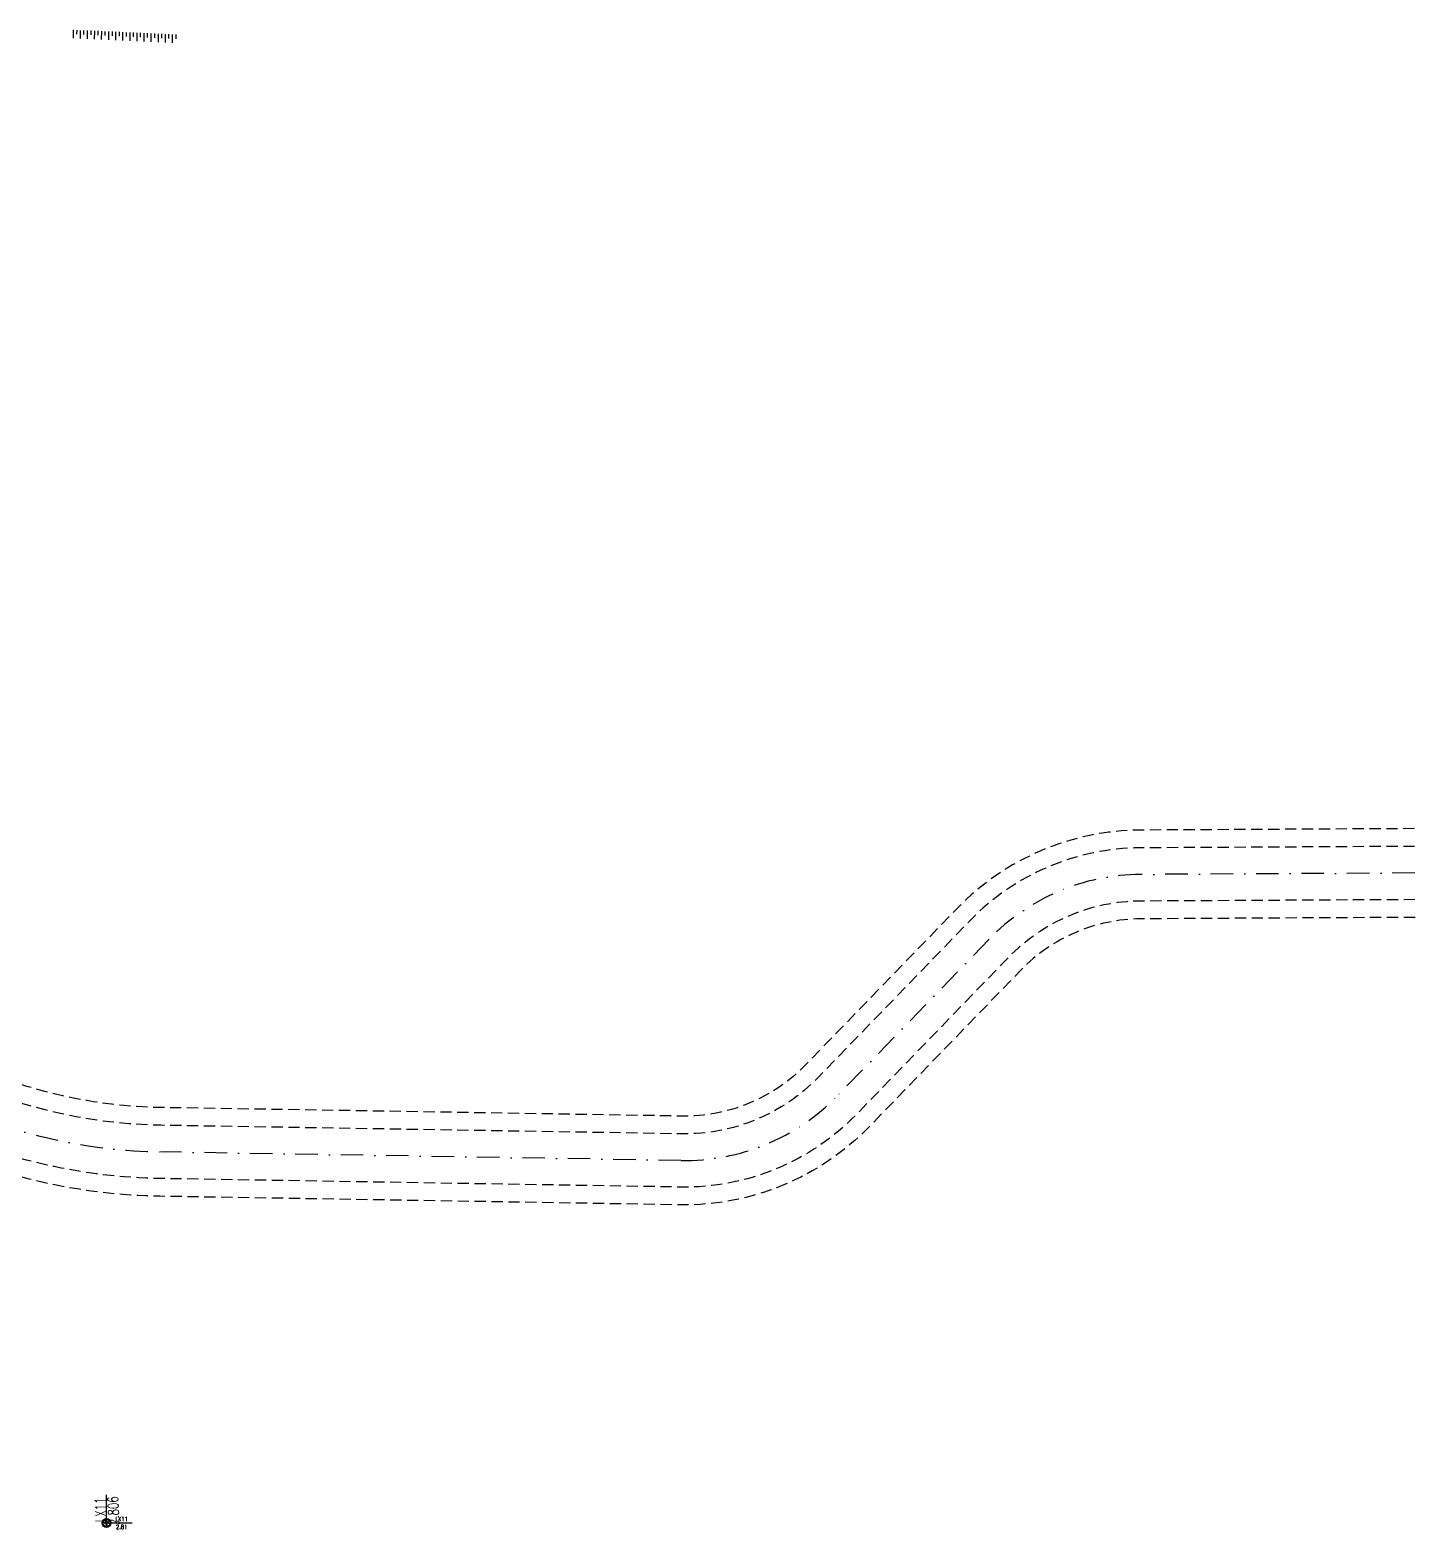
# Model space of a CAD drawing. Extents: x 500036 to 1001740, y 2543128 to 5086681.
# Drawn here: x 500982.5 to 501372.9, y 2543956.6 to 2544378.9 of the extents above; entities that cross this region are included whole.
import ezdxf
from ezdxf.enums import TextEntityAlignment as Align

# ---------------------------------------------------------------- set-up
doc = ezdxf.new("R2010")
doc.units = 0
doc.header["$LTSCALE"] = 0.5
doc.linetypes.add('DASHDOT', pattern=[25.4, 12.7, -6.35, 0, -6.35])
doc.linetypes.add('HIDDEN', pattern=[9.525, 6.35, -3.175])
doc.layers.get('0').update_dxf_attribs({"linetype": 'CONTINUOUS', "lineweight": 5})
for name, color, linetype in [('L-道路中线', 6, 'DASHDOT'), ('station', 6, 'CONTINUOUS'), ('地形图', 8, 'CONTINUOUS'), ('控制导线点', 7, 'CONTINUOUS'), ('路基边线', 1, 'CONTINUOUS'), ('路面边线', 7, 'CONTINUOUS')]:
    doc.layers.add(name, color=color, linetype=linetype)
doc.styles.add('HZ', font='romans.shx', dxfattribs={"width": 0.8, "bigfont": 'hztxt.shx'})
doc.styles.get("Standard").update_dxf_attribs({"font": 'simplex1.shx', "width": 0.7, "bigfont": 'hztxt.shx'})

# ---------------------------------------------------------------- blocks, each defined once
blk = doc.blocks.new('控制导线点')
at = {"layer": '控制导线点'}
for p, q in [((500961.792, 2543567.946, 3.298), (500960.192, 2543567.946)), ((500962.192, 2543568.346, 3.298), (500962.192, 2543569.946)), ((500962.192, 2543567.546, 3.298), (500962.192, 2543565.946)), ((500962.592, 2543567.946, 3.298), (500964.192, 2543567.946))]:
    blk.add_line(p, q, dxfattribs=at)
for centre, radius in [((500962.192, 2543567.946), 2.5), ((500962.192, 2543567.946), 2), ((500962.192, 2543567.946, 3.298), 0.4)]:
    blk.add_circle(centre, radius, dxfattribs=at)
blk = doc.blocks.new('gc116')
for p, q in [((-1.3, 0), (-0.8, 0)), ((0, 1.3), (0, 0.8)), ((1.3, 0), (0.8, 0)), ((0, -1.3), (0, -0.8))]:
    blk.add_line(p, q)
blk.add_circle((0, 0), 0.8)
blk.add_point((0, 0))

msp = doc.modelspace()

# ---------------------------------------------------------------- linework, layer by layer
at = {"layer": 'L-道路中线'}
msp.add_lwpolyline([(501372.798, 2544141.402), (501295.572, 2544140.992, 0.2016589), (501252.796, 2544122.74), (501210.097, 2544078.662, -0.2073104), (501166.019, 2544060.418), (501019.295, 2544062.821, -0.102157), (500960.096, 2544076.059), (500620.317, 2544229.262, 0.0874253), (500519.419, 2544254.939), (500155.262, 2544282.222), (500036.321, 2544282.222)], format="xyb", dxfattribs=at)
at = {"layer": 'station', "color": 4}
for p, q in [((500994.74, 2544376.612), (500994.757, 2544378.898)), ((500995.748, 2544377.747), (500995.757, 2544378.89)), ((500996.711, 2544376.512), (500996.728, 2544378.797)), ((500997.719, 2544377.647), (500997.728, 2544378.79)), ((500998.732, 2544376.428), (500998.75, 2544378.713)), ((500999.741, 2544377.563), (500999.75, 2544378.705)), ((501000.732, 2544376.334), (501000.75, 2544378.619)), ((501001.741, 2544377.469), (501001.75, 2544378.611)), ((501002.704, 2544376.233), (501002.721, 2544378.518)), ((501003.712, 2544377.368), (501003.721, 2544378.511)), ((501004.725, 2544376.149), (501004.743, 2544378.434)), ((501005.734, 2544377.284), (501005.743, 2544378.426)), ((501006.706, 2544376.056), (501006.723, 2544378.341)), ((501007.715, 2544377.191), (501007.723, 2544378.334)), ((501008.677, 2544375.956), (501008.695, 2544378.241)), ((501009.686, 2544377.091), (501009.695, 2544378.233)), ((501010.699, 2544375.871), (501010.716, 2544378.156)), ((501011.708, 2544377.006), (501011.716, 2544378.149)), ((501012.671, 2544375.778), (501012.688, 2544378.064)), ((501013.679, 2544376.914), (501013.688, 2544378.056)), ((501014.642, 2544375.678), (501014.659, 2544377.963)), ((501015.651, 2544376.813), (501015.659, 2544377.956)), ((501016.664, 2544375.594), (501016.681, 2544377.879)), ((501017.672, 2544376.729), (501017.681, 2544377.871)), ((501018.685, 2544375.499), (501018.702, 2544377.784)), ((501019.694, 2544376.634), (501019.702, 2544377.776)), ((501020.656, 2544375.398), (501020.674, 2544377.684)), ((501021.665, 2544376.533), (501021.673, 2544377.676)), ((501022.678, 2544375.314), (501022.695, 2544377.599)), ((501023.687, 2544376.449), (501023.695, 2544377.592))]:
    msp.add_line(p, q, dxfattribs=at)
at = {"layer": '地形图', "linetype": 'Continuous'}
msp.add_line((501005.329, 2543958.288), (501011.329, 2543958.288), dxfattribs=at)
at = {"layer": '控制导线点'}
msp.add_line((501004.079, 2543959.538, -5.583), (501004.079, 2543966.225, -5.583), dxfattribs=at)
at = {"layer": '路基边线', "linetype": 'HIDDEN', "flags": 128}
for points in [[(501372.731, 2544153.902), (501295.506, 2544153.492, 0.2016589), (501243.818, 2544131.437), (501201.119, 2544087.36, -0.2073104), (501166.224, 2544072.916), (501019.5, 2544075.32, -0.102157), (500965.234, 2544087.454), (500884.125, 2544124.025)], [(501372.864, 2544128.903), (501295.638, 2544128.492, 0.2016589), (501261.774, 2544114.043), (501219.075, 2544069.965, -0.2073104), (501165.815, 2544047.92), (501019.09, 2544050.323, -0.102157), (500954.958, 2544064.664), (500890.477, 2544093.738)]]:
    msp.add_lwpolyline(points, format="xyb", dxfattribs=at)
at = {"layer": '路面边线', "linetype": 'HIDDEN', "flags": 128}
for points in [[(501372.758, 2544148.902), (501295.532, 2544148.492, 0.2016589), (501247.409, 2544127.958), (501204.71, 2544083.881, -0.2073104), (501166.142, 2544067.917), (501019.418, 2544070.32, -0.102157), (500963.179, 2544082.896), (500881.805, 2544119.587)], [(501372.838, 2544133.903), (501295.612, 2544133.492, 0.2016589), (501258.183, 2544117.522), (501215.484, 2544073.444, -0.2073104), (501165.897, 2544052.919), (501019.172, 2544055.322, -0.102157), (500957.013, 2544069.222), (500892.267, 2544098.415)]]:
    msp.add_lwpolyline(points, format="xyb", dxfattribs=at)

# ---------------------------------------------------------------- block references
at = {"layer": '地形图', "linetype": 'Continuous', "xscale": 0.5, "yscale": 0.5}
msp.add_blockref('gc116', (501004.079, 2543958.288, 2.806), dxfattribs=at)
at = {"layer": '控制导线点', "xscale": 0.5, "yscale": 0.5, "zscale": 0.5}
msp.add_blockref('控制导线点', (250522.983, 1272174.315, -0.417), dxfattribs=at)

# ---------------------------------------------------------------- texts
at = {"layer": '地形图', "linetype": 'Continuous', "style": 'HZ', "width": 0.8}
for s, p in [('LX11', (501008.329, 2543959.388)), ('2.81', (501008.329, 2543957.188))]:
    msp.add_text(s, height=1.2, dxfattribs=at).set_placement(p, align=Align.MIDDLE)
at = {"layer": '控制导线点', "ltscale": 1000, "width": 0.7}
for s, p in [('LX11', (501002.251, 2543965.44, -7.834)), ('2.806', (501005.851, 2543965.804, -7.834))]:
    msp.add_text(s, height=3, rotation=91.98239, dxfattribs=at).set_placement(p, align=Align.MIDDLE_RIGHT)

doc.saveas('drawing.dxf')
